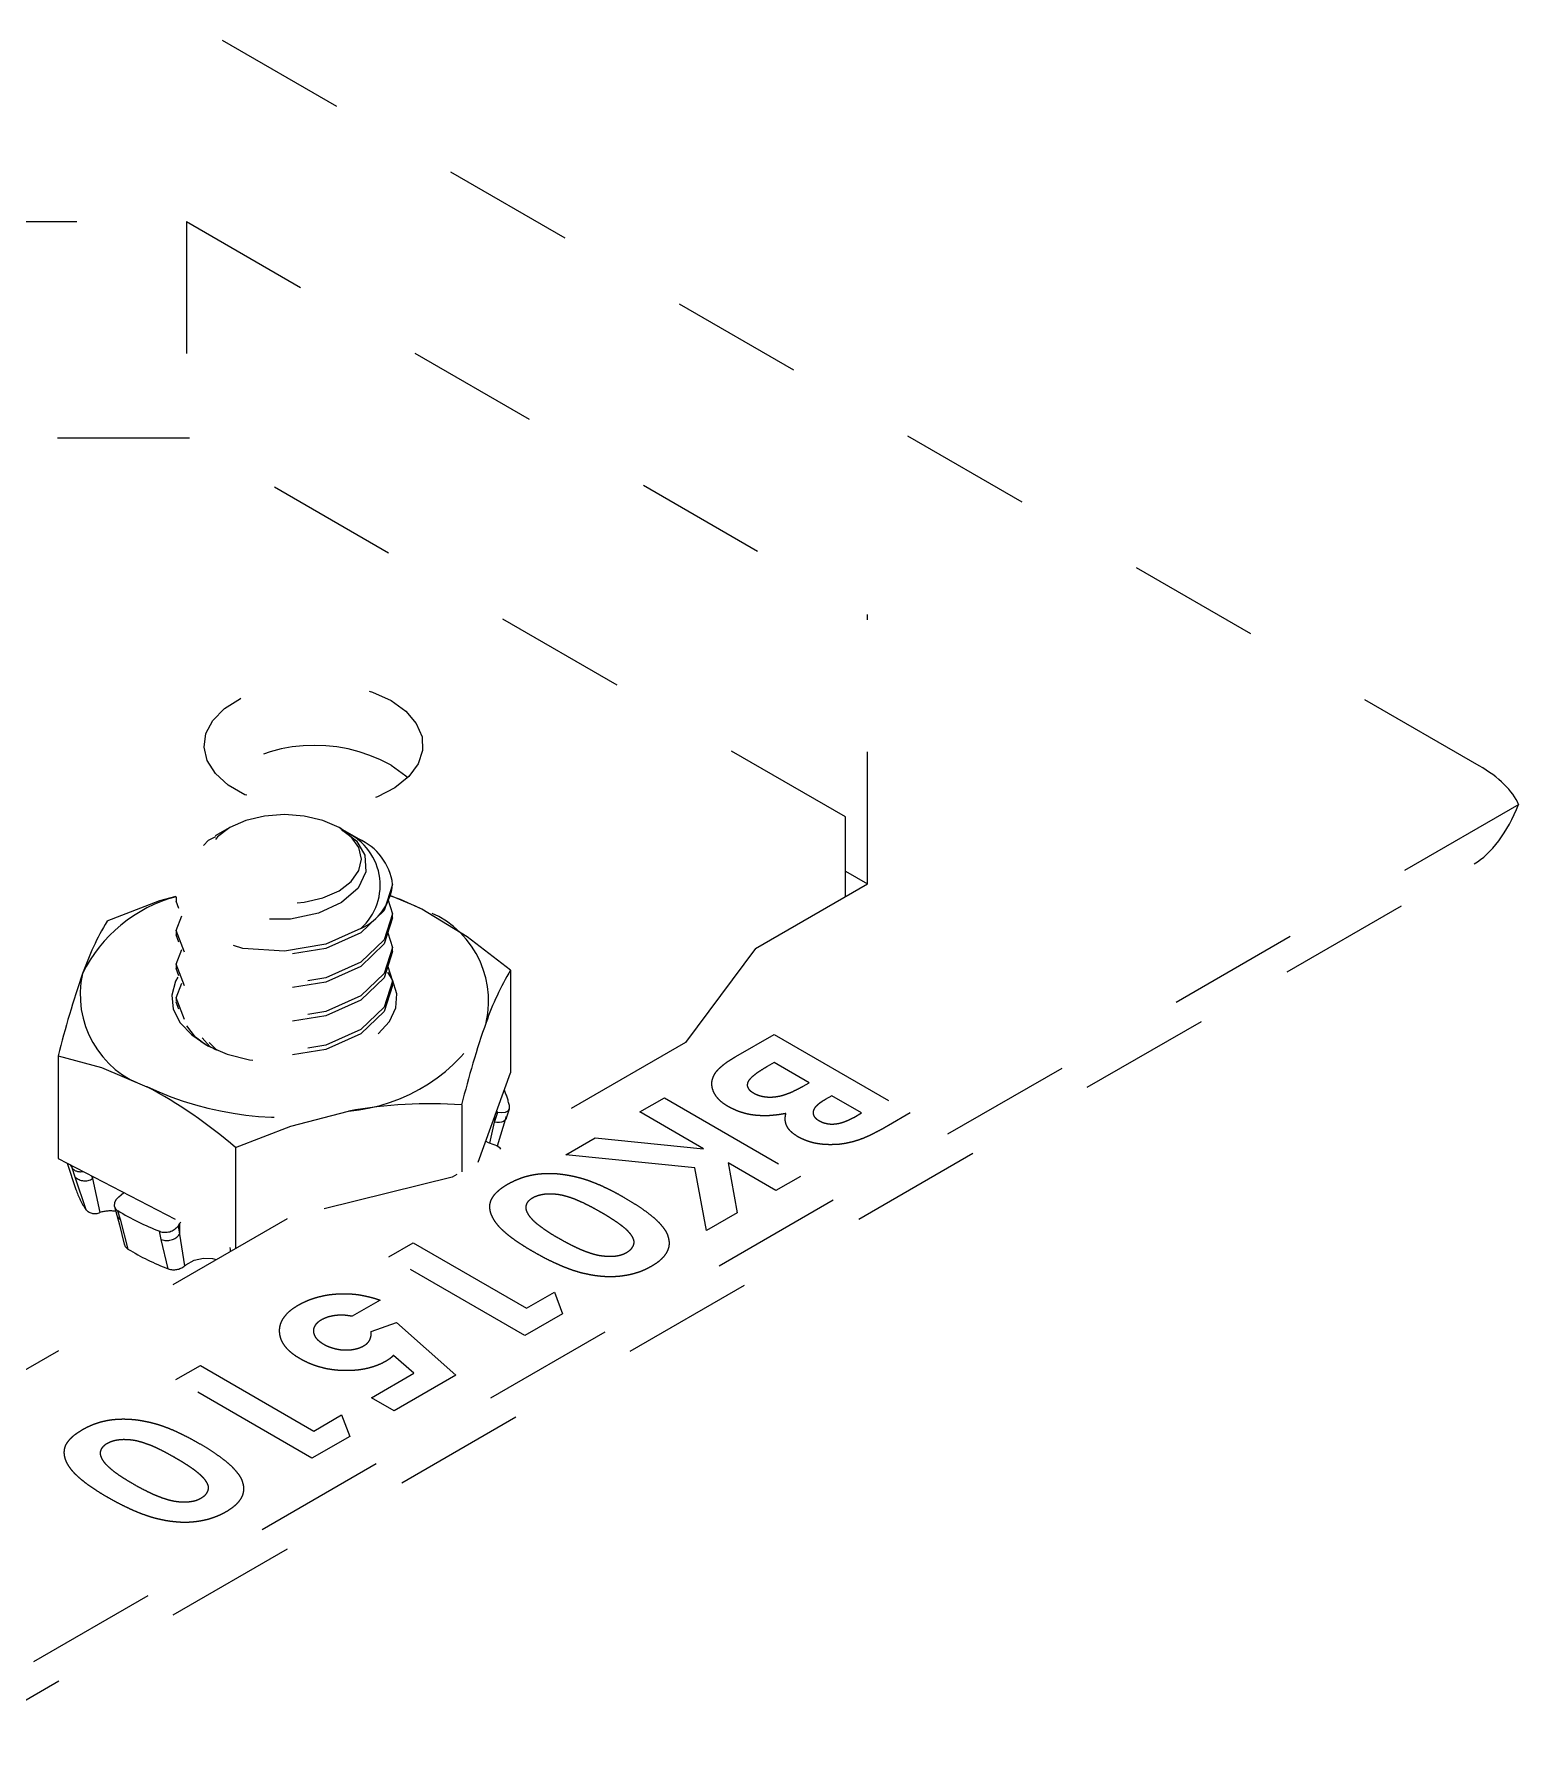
# Model space of a CAD drawing. Extents: x 0 to 12.5, y -13.7 to 0.
# Drawn here: x 4.219 to 5.344, y -3.087 to -1.789 of the extents above; entities that cross this region are included whole.
import ezdxf

# ---------------------------------------------------------------- set-up
doc = ezdxf.new("R2010")
doc.units = 0
doc.header["$LTSCALE"] = 0.5
doc.header["$MEASUREMENT"] = 0
doc.linetypes.add('HIDDEN2', pattern=[0.1875, 0.125, -0.0625])
doc.layers.add('Brackets', color=181, linetype='CONTINUOUS')
doc.layers.add('Hardware', color=242, linetype='CONTINUOUS')
doc.layers.add('Jig', color=41, linetype='CONTINUOUS', lineweight=13)

msp = doc.modelspace()

# ---------------------------------------------------------------- linework, layer by layer
at = {"layer": 'Brackets', "linetype": 'HIDDEN2', "transparency": 16777216}
for p, q in [((4.3369, -2.0952), (4.0647, -2.0952)), ((4.8342, -2.3824), (4.3369, -2.0952)), ((4.8342, -2.4426), (4.8342, -2.3824))]:
    msp.add_line(p, q, dxfattribs=at)
at = {"layer": 'Brackets', "linetype": 'HIDDEN2', "transparency": 16777216, "flags": 128}
for points in [[(4.4896, -2.2942), (4.5008, -2.3023), (4.5088, -2.3116), (4.5131, -2.3217), (4.5136, -2.332), (4.5102, -2.3422), (4.5031, -2.3517), (4.4926, -2.3602), (4.4793, -2.3671), (4.4637, -2.3722), (4.4465, -2.3752), (4.4286, -2.3761), (4.4108, -2.3747), (4.394, -2.3711), (4.3789, -2.3655), (4.3662, -2.3582), (4.3565, -2.3494), (4.3503, -2.3397), (4.3479, -2.3294), (4.3493, -2.3191), (4.3546, -2.3092), (4.3634, -2.3002), (4.3754, -2.2925), (4.39, -2.2864), (4.4065, -2.2823), (4.4241, -2.2804), (4.4421, -2.2806), (4.4595, -2.2831), (4.4756, -2.2877), (4.4896, -2.2942)], [(4.4896, -2.3431), (4.5008, -2.3511), (4.5023, -2.3526)]]:
    msp.add_lwpolyline(points, dxfattribs=at)
at = {"layer": 'Brackets', "linetype": 'HIDDEN2', "transparency": 16777216}
msp.add_arc((4.4318, -2.4474), 0.1193, 61.0098, 127.3306, dxfattribs=at)
at = {"layer": 'Hardware', "linetype": 'HIDDEN2', "transparency": 16777216}
for p, q in [((4.3674, -2.3904), (4.3564, -2.3968)), ((4.4523, -2.3917), (4.4502, -2.3904)), ((4.4649, -2.399), (4.4532, -2.3922)), ((4.4705, -2.4207), (4.4705, -2.4176)), ((4.3268, -2.4431), (4.3268, -2.4463)), ((4.4908, -2.459), (4.4908, -2.4558)), ((4.3268, -2.4686), (4.3268, -2.4718)), ((4.4908, -2.4845), (4.4908, -2.4813)), ((4.3268, -2.4941), (4.3268, -2.4973)), ((4.5802, -2.4986), (4.5802, -2.5765)), ((4.4908, -2.5101), (4.4908, -2.5069)), ((4.3268, -2.5196), (4.3268, -2.5224)), ((4.3454, -2.5525), (4.3496, -2.5552)), ((4.3575, -2.5591), (4.3518, -2.5533)), ((4.2373, -2.5635), (4.2373, -2.6414)), ((4.5556, -2.6442), (4.5802, -2.5765)), ((4.5432, -2.6006), (4.5432, -2.6514)), ((4.568, -2.6138), (4.5705, -2.6062)), ((4.5705, -2.6062), (4.5695, -2.6061)), ((4.577, -2.6095), (4.5701, -2.6319)), ((4.5769, -2.6112), (4.5794, -2.6036)), ((4.5646, -2.6297), (4.568, -2.6138)), ((4.568, -2.6101), (4.568, -2.6138)), ((4.3717, -2.633), (4.3717, -2.7095)), ((4.5648, -2.6298), (4.5673, -2.6306)), ((4.2373, -2.6414), (4.3704, -2.7103)), ((4.2442, -2.645), (4.2508, -2.6648)), ((4.2464, -2.6461), (4.2479, -2.6485)), ((4.2501, -2.6554), (4.2479, -2.6485)), ((4.2584, -2.6802), (4.2501, -2.6554)), ((4.2626, -2.6545), (4.2633, -2.6566)), ((4.2633, -2.6548), (4.2633, -2.6566)), ((4.2633, -2.6566), (4.269, -2.6824)), ((4.2832, -2.6704), (4.2851, -2.669)), ((4.2851, -2.669), (4.287, -2.6671)), ((4.2799, -2.6777), (4.2818, -2.6843)), ((4.2824, -2.6809), (4.2843, -2.6874)), ((4.2843, -2.6874), (4.2902, -2.71)), ((4.3154, -2.7027), (4.3142, -2.6965)), ((4.3294, -2.6907), (4.3282, -2.6925)), ((4.3282, -2.6925), (4.3294, -2.6988)), ((4.3303, -2.6895), (4.3294, -2.6907)), ((4.3294, -2.6907), (4.3294, -2.6988)), ((4.3294, -2.6988), (4.3331, -2.7228)), ((4.3207, -2.725), (4.3154, -2.7027)), ((4.3675, -2.7087), (4.3676, -2.7104))]:
    msp.add_line(p, q, dxfattribs=at)
at = {"layer": 'Hardware', "linetype": 'HIDDEN2', "transparency": 16777216, "flags": 128}
for points in [[(4.4502, -2.3905), (4.438, -2.3851), (4.4239, -2.3817), (4.4088, -2.3806), (4.3936, -2.3817), (4.3795, -2.3851), (4.3674, -2.3905), (4.358, -2.3975), (4.3522, -2.4056), (4.3502, -2.4144), (4.3522, -2.4231), (4.358, -2.4313), (4.3674, -2.4383), (4.3795, -2.4437), (4.3936, -2.4471), (4.4088, -2.4482), (4.4239, -2.4471), (4.438, -2.4437), (4.4502, -2.4383), (4.4595, -2.4313), (4.4653, -2.4231), (4.4673, -2.4144), (4.4653, -2.4056), (4.4595, -2.3975), (4.4502, -2.3905)], [(4.4697, -2.4113), (4.4705, -2.4241), (4.4646, -2.4365), (4.4521, -2.4473), (4.4346, -2.4553), (4.4134, -2.4598), (4.3913, -2.46), (4.3702, -2.456), (4.3528, -2.4481), (4.3411, -2.4373), (4.3366, -2.4247), (4.34, -2.4119), (4.3512, -2.4001), (4.3567, -2.3973)], [(4.4522, -2.3918), (4.4635, -2.4005), (4.4697, -2.4113)], [(4.4668, -2.467), (4.4401, -2.4789), (4.4088, -2.4841), (4.3774, -2.4821), (4.3508, -2.4734), (4.333, -2.4596), (4.3268, -2.4431), (4.333, -2.4266), (4.3369, -2.4235)], [(4.4908, -2.4335), (4.4845, -2.4532), (4.4668, -2.4702), (4.4401, -2.4821), (4.4088, -2.4873), (4.3774, -2.4852), (4.3508, -2.4766), (4.333, -2.4628), (4.3268, -2.4463)], [(4.3265, -2.4427), (4.3141, -2.4461), (4.2743, -2.4615)], [(4.4872, -2.4447), (4.4908, -2.4558), (4.4845, -2.4756), (4.4668, -2.4925), (4.4401, -2.5044), (4.4088, -2.5096), (4.3774, -2.5076), (4.3508, -2.4989), (4.333, -2.4851), (4.3268, -2.4686), (4.331, -2.4574)], [(4.513, -2.4524), (4.5082, -2.45), (4.4881, -2.4418)], [(4.513, -2.4524), (4.4969, -2.4451), (4.4887, -2.4421)], [(4.5802, -2.4986), (4.5473, -2.4733), (4.513, -2.4524)], [(4.4908, -2.459), (4.4845, -2.4787), (4.4668, -2.4957), (4.4401, -2.5076), (4.4088, -2.5128), (4.3774, -2.5108), (4.3508, -2.5021), (4.333, -2.4883), (4.3268, -2.4718)], [(4.4872, -2.4702), (4.4908, -2.4813), (4.4845, -2.5011), (4.4668, -2.518), (4.4401, -2.5299), (4.4088, -2.5351), (4.3774, -2.5331), (4.3508, -2.5244), (4.333, -2.5106), (4.3268, -2.4941), (4.331, -2.4829)], [(4.4908, -2.4845), (4.4845, -2.5043), (4.4668, -2.5212), (4.4401, -2.5331), (4.4088, -2.5383), (4.3774, -2.5363), (4.3508, -2.5276), (4.333, -2.5138), (4.3268, -2.4973)], [(4.3279, -2.5039), (4.3263, -2.5069), (4.3235, -2.5175), (4.3246, -2.5281), (4.3298, -2.5384), (4.3386, -2.5477), (4.3507, -2.5558), (4.3655, -2.5622), (4.3823, -2.5665), (4.4004, -2.5687), (4.4188, -2.5686), (4.4368, -2.5662), (4.4535, -2.5617), (4.4681, -2.5551), (4.4799, -2.5469), (4.4884, -2.5374), (4.4932, -2.5271), (4.494, -2.5165), (4.4908, -2.506), (4.4871, -2.5)], [(4.4872, -2.4957), (4.4908, -2.5069), (4.4845, -2.5266), (4.4668, -2.5435), (4.4401, -2.5554), (4.4088, -2.5606), (4.3774, -2.5586), (4.3508, -2.5499), (4.333, -2.5361), (4.3268, -2.5196), (4.331, -2.5085)], [(4.4908, -2.5101), (4.4845, -2.5298), (4.4668, -2.5467), (4.4401, -2.5586), (4.4088, -2.5638), (4.3774, -2.5618), (4.3508, -2.5531), (4.333, -2.5393), (4.3268, -2.5228)], [(4.3454, -2.5525), (4.3413, -2.5493), (4.3349, -2.5408)], [(4.3465, -2.5498), (4.3523, -2.5565), (4.3571, -2.5589)], [(4.2373, -2.5635), (4.2702, -2.5723), (4.3045, -2.5869)], [(4.3717, -2.633), (4.4137, -2.6168), (4.4575, -2.6054)], [(4.5705, -2.6062), (4.5736, -2.6065), (4.5764, -2.6061), (4.5784, -2.6051), (4.5794, -2.6035), (4.5795, -2.602)], [(4.5769, -2.6112), (4.5767, -2.6117), (4.5759, -2.6126), (4.5748, -2.6133), (4.5734, -2.6138), (4.5718, -2.6141), (4.5699, -2.6141), (4.568, -2.6138)], [(4.5614, -2.6282), (4.5632, -2.6291), (4.5648, -2.6298)], [(4.5729, -2.6342), (4.5724, -2.6335), (4.5698, -2.6317), (4.5673, -2.6306)], [(4.2832, -2.6704), (4.2811, -2.6726), (4.2799, -2.675), (4.2798, -2.6773), (4.2808, -2.6795), (4.2824, -2.6809)], [(4.2818, -2.6843), (4.2839, -2.6917), (4.2874, -2.7064)], [(4.2902, -2.71), (4.2883, -2.7082), (4.2876, -2.7063)], [(4.3676, -2.7104), (4.3677, -2.7118)], [(4.3331, -2.7228), (4.334, -2.722), (4.3403, -2.7185), (4.3475, -2.7168), (4.3544, -2.7171), (4.3571, -2.718)]]:
    msp.add_lwpolyline(points, dxfattribs=at)
at = {"layer": 'Hardware', "linetype": 'HIDDEN2', "transparency": 16777216}
for centre, radius, start, end in [((4.4373, -2.4342), 0.0441, 311.9206, 69.3489), ((4.4475, -2.4391), 0.0437, 7.3504, 66.5129), ((4.4497, -2.4294), 0.0413, 294.392, 354.3131), ((4.355, -2.5495), 0.1103, 104.8691, 154.0121), ((4.4906, -2.5219), 0.073, 347.082, 72.098), ((4.4582, -2.5716), 0.2143, 149.0896, 160.7981), ((4.9437, -2.7392), 0.7279, 160.9096, 166.0336), ((4.327, -2.5174), 0.073, 167.082, 252.098), ((4.7642, -2.6087), 0.2144, 149.093, 160.7948), ((4.4465, -2.474), 0.1318, 274.7572, 330.8868), ((5.2505, -2.7765), 0.7289, 160.9129, 166.0303), ((4.4091, -2.3643), 0.2459, 244.8434, 281.3464), ((4.1375, -2.9021), 0.3567, 48.961, 62.0855), ((4.5173, -2.6148), 0.0635, 11.6398, 23.5409), ((4.5193, -2.9381), 0.3383, 85.9448, 100.5238), ((4.254, -2.6432), 0.00816, 221.0681, 283.97), ((4.2575, -2.6477), 0.0106, 226.3702, 303.2178), ((4.3134, -2.6436), 0.0661, 198.7484, 213.6795), ((4.2653, -2.6735), 0.00961, 224.4484, 292.7177), ((4.2767, -2.7059), 0.0248, 79.9474, 108.0654), ((4.287, -2.6827), 0.00545, 197.3537, 240.3933), ((4.378, -2.5263), 0.1817, 238.281, 249.4596), ((4.3185, -2.685), 0.0123, 249.5503, 322.0105), ((4.3197, -2.6912), 0.0123, 249.4103, 321.6909), ((4.38, -2.5656), 0.17, 238.1225, 249.6181), ((4.3755, -2.709), 0.00804, 190.6521, 199.8542), ((4.325, -2.7128), 0.0129, 250.8263, 309.0736)]:
    msp.add_arc(centre, radius, start, end, dxfattribs=at)
at = {"layer": 'Jig', "linetype": 'HIDDEN2', "transparency": 16777216}
for p, q in [((5.3145, -2.3436), (4.1358, -1.6632)), ((4.1514, -1.9309), (4.3345, -1.9309)), ((4.3345, -1.9309), (4.8507, -2.2289)), ((4.3345, -1.9309), (4.3345, -2.0952)), ((4.8507, -2.433), (4.8507, -2.2289)), ((5.3445, -2.373), (4.1513, -3.0618)), ((4.8342, -2.4235), (4.8507, -2.433)), ((5.169, -2.4998), (5.3107, -2.418)), ((4.7658, -2.482), (4.8507, -2.433)), ((4.7658, -2.482), (4.7128, -2.5534)), ((4.1513, -3.0873), (5.169, -2.4998)), ((4.7128, -2.5534), (4.536, -2.6555)), ((4.7511, -2.564), (4.7801, -2.5473)), ((4.7801, -2.5473), (4.8832, -2.6068)), ((4.7801, -2.5686), (4.7747, -2.5717)), ((4.8065, -2.5839), (4.7801, -2.5686)), ((4.6783, -2.606), (4.6968, -2.5954)), ((4.6968, -2.5954), (4.7999, -2.6549)), ((4.8021, -2.5865), (4.8065, -2.5839)), ((4.8237, -2.5938), (4.8188, -2.5967)), ((4.8462, -2.6068), (4.8237, -2.5938)), ((4.7266, -2.634), (4.6783, -2.606)), ((4.8404, -2.6102), (4.8462, -2.6068)), ((4.8832, -2.6068), (4.8667, -2.6163)), ((4.6221, -2.6385), (4.6444, -2.6256)), ((4.6444, -2.6256), (4.7266, -2.634)), ((4.8441, -2.6273), (4.8462, -2.6261)), ((4.7199, -2.6484), (4.6221, -2.6385)), ((4.7288, -2.6959), (4.7199, -2.6484)), ((4.7451, -2.6446), (4.7521, -2.6825)), ((4.7814, -2.6656), (4.7451, -2.6446)), ((4.536, -2.6555), (4.4123, -2.6861)), ((4.7999, -2.6549), (4.7814, -2.6656)), ((4.1513, -2.8368), (4.4123, -2.6861)), ((4.7521, -2.6825), (4.7288, -2.6959)), ((4.4879, -2.7159), (4.5064, -2.7053)), ((4.5064, -2.7053), (4.5923, -2.7549)), ((4.591, -2.7755), (4.4879, -2.7159)), ((4.4813, -2.7488), (4.4601, -2.761)), ((4.5923, -2.7549), (4.6135, -2.7427)), ((4.6135, -2.7427), (4.6196, -2.759)), ((4.6196, -2.759), (4.591, -2.7755)), ((4.4746, -2.7725), (4.4937, -2.7656)), ((4.4937, -2.7656), (4.5388, -2.8056)), ((4.507, -2.8041), (4.4915, -2.7906)), ((4.3266, -2.809), (4.3451, -2.7984)), ((4.3451, -2.7984), (4.431, -2.848)), ((4.4747, -2.8228), (4.507, -2.8041)), ((4.4297, -2.8686), (4.3266, -2.809)), ((4.5388, -2.8056), (4.4919, -2.8327)), ((4.4919, -2.8327), (4.4747, -2.8228)), ((4.431, -2.848), (4.4522, -2.8358)), ((4.4522, -2.8358), (4.4583, -2.8521)), ((4.4583, -2.8521), (4.4297, -2.8686))]:
    msp.add_line(p, q, dxfattribs=at)
for centre, major_axis, ratio, start_param, end_param in [((5.2703, -2.3691), (0.0758, -0.0203), 0.51759, 0.390182, 1.0931), ((5.3107, -2.3458), (0.0203, 0.0758), 0.517638, 3.619174, 4.487053)]:
    msp.add_ellipse(centre, major_axis=major_axis, ratio=ratio, start_param=start_param, end_param=end_param, dxfattribs=at)
for points, knots in [([(4.7451, -2.6019), (4.7438, -2.6011), (4.7411, -2.5994), (4.7379, -2.5965), (4.7355, -2.5935), (4.7338, -2.5902), (4.7329, -2.5869), (4.7327, -2.5837), (4.7334, -2.5805), (4.7346, -2.5779), (4.7359, -2.5758), (4.7373, -2.5742), (4.7389, -2.5726), (4.7408, -2.5709), (4.7429, -2.5692), (4.7454, -2.5675), (4.7481, -2.5658), (4.7501, -2.5646), (4.7511, -2.564)], [0, 0, 0, 0, 0.080261, 0.158474, 0.236207, 0.315056, 0.393175, 0.468687, 0.542738, 0.617328, 0.655986, 0.697072, 0.740691, 0.786724, 0.835575, 0.887247, 0.941896, 1, 1, 1, 1]), ([(4.7747, -2.5717), (4.7737, -2.5723), (4.7717, -2.5735), (4.7689, -2.5753), (4.7665, -2.5769), (4.7645, -2.5785), (4.7628, -2.5799), (4.7615, -2.5813), (4.7605, -2.5826), (4.7599, -2.5837), (4.7597, -2.5849), (4.7596, -2.5859), (4.7598, -2.587), (4.7603, -2.588), (4.7609, -2.589), (4.7619, -2.5899), (4.763, -2.5908), (4.7639, -2.5914), (4.7644, -2.5916)], [0, 0, 0, 0, 0.109567, 0.210657, 0.302002, 0.385143, 0.459013, 0.524719, 0.583227, 0.634208, 0.681186, 0.726275, 0.770113, 0.81408, 0.857994, 0.903339, 0.950545, 1, 1, 1, 1]), ([(4.7644, -2.5916), (4.7649, -2.5919), (4.766, -2.5925), (4.7678, -2.5933), (4.7697, -2.5939), (4.7717, -2.5943), (4.7737, -2.5946), (4.7758, -2.5948), (4.778, -2.5948), (4.7803, -2.5946), (4.7827, -2.5943), (4.7852, -2.5938), (4.7878, -2.593), (4.7904, -2.5921), (4.7932, -2.591), (4.7961, -2.5896), (4.7991, -2.5881), (4.8011, -2.587), (4.8021, -2.5865)], [0, 0, 0, 0, 0.052819, 0.102878, 0.151678, 0.199551, 0.247191, 0.295684, 0.345734, 0.397981, 0.453756, 0.514105, 0.579148, 0.650083, 0.727487, 0.811477, 0.902489, 1, 1, 1, 1]), ([(4.8188, -2.5967), (4.8181, -2.5971), (4.8168, -2.5978), (4.8151, -2.599), (4.8136, -2.6001), (4.8124, -2.6012), (4.8113, -2.6023), (4.8105, -2.6034), (4.81, -2.6045), (4.8095, -2.6058), (4.8095, -2.6075), (4.8102, -2.6094), (4.8118, -2.6112), (4.8133, -2.6122), (4.8142, -2.6127)], [0, 0, 0, 0, 0.088765, 0.171355, 0.248082, 0.32112, 0.38886, 0.452062, 0.51223, 0.569578, 0.676977, 0.78104, 0.886932, 1, 1, 1, 1]), ([(4.7889, -2.6072), (4.7879, -2.6074), (4.7857, -2.6078), (4.7825, -2.6083), (4.7793, -2.6086), (4.7763, -2.6089), (4.7733, -2.609), (4.7704, -2.6089), (4.7676, -2.6088), (4.7648, -2.6085), (4.7622, -2.6081), (4.7596, -2.6076), (4.757, -2.6069), (4.7545, -2.6061), (4.7521, -2.6053), (4.7497, -2.6042), (4.7474, -2.6031), (4.7459, -2.6023), (4.7451, -2.6019)], [0, 0, 0, 0, 0.072777, 0.142695, 0.20945, 0.274662, 0.337276, 0.397637, 0.457383, 0.51563, 0.573128, 0.631071, 0.689567, 0.748793, 0.809263, 0.870741, 0.934278, 1, 1, 1, 1]), ([(4.7981, -2.6249), (4.7972, -2.6243), (4.7953, -2.6231), (4.7931, -2.6213), (4.7912, -2.6193), (4.7898, -2.6172), (4.7889, -2.6149), (4.7884, -2.6125), (4.7884, -2.6099), (4.7888, -2.6081), (4.7889, -2.6072)], [0, 0, 0, 0, 0.123301, 0.242848, 0.359409, 0.475562, 0.594399, 0.720186, 0.855107, 1, 1, 1, 1]), ([(4.8142, -2.6127), (4.815, -2.6132), (4.8166, -2.614), (4.8195, -2.6148), (4.8226, -2.6153), (4.8254, -2.6152), (4.8276, -2.615), (4.8293, -2.6146), (4.8311, -2.6142), (4.8329, -2.6136), (4.8347, -2.6129), (4.8366, -2.6121), (4.8385, -2.6112), (4.8397, -2.6105), (4.8404, -2.6102)], [0, 0, 0, 0, 0.11231, 0.217147, 0.320714, 0.428659, 0.486092, 0.546538, 0.610628, 0.678603, 0.751055, 0.828597, 0.911511, 1, 1, 1, 1]), ([(4.8667, -2.6163), (4.8655, -2.617), (4.8633, -2.6183), (4.8599, -2.6201), (4.8568, -2.6217), (4.8539, -2.6232), (4.8511, -2.6245), (4.8485, -2.6257), (4.8461, -2.6266), (4.8445, -2.6272), (4.8438, -2.6274)], [0, 0, 0, 0, 0.163996, 0.31733, 0.458061, 0.588186, 0.707951, 0.816321, 0.913584, 1, 1, 1, 1]), ([(4.8438, -2.6274), (4.8428, -2.6277), (4.8409, -2.6284), (4.8378, -2.6291), (4.8348, -2.6298), (4.8318, -2.6303), (4.8287, -2.6307), (4.8257, -2.6308), (4.8226, -2.6309), (4.8195, -2.6308), (4.8165, -2.6306), (4.8136, -2.6302), (4.8107, -2.6297), (4.808, -2.629), (4.8054, -2.6282), (4.8029, -2.6272), (4.8004, -2.6261), (4.7989, -2.6253), (4.7981, -2.6249)], [0, 0, 0, 0, 0.0687531, 0.1349156, 0.1997307, 0.2629864, 0.3253728, 0.3873549, 0.4494293, 0.5111423, 0.5725003, 0.6331078, 0.6928946, 0.752379, 0.8127285, 0.8734732, 0.9357733, 1, 1, 1, 1]), ([(4.5976, -2.7121), (4.5959, -2.7111), (4.5927, -2.7093), (4.5882, -2.7064), (4.5841, -2.7036), (4.5804, -2.701), (4.5772, -2.6984), (4.5744, -2.6959), (4.5719, -2.6935), (4.57, -2.6912), (4.5683, -2.6889), (4.567, -2.6867), (4.5659, -2.6845), (4.5651, -2.6824), (4.5647, -2.6804), (4.5644, -2.6784), (4.5645, -2.6765), (4.5649, -2.6746), (4.5655, -2.6728), (4.5665, -2.671), (4.5677, -2.6692), (4.5692, -2.6674), (4.5711, -2.6657), (4.5731, -2.664), (4.5755, -2.6623), (4.5773, -2.6613), (4.5782, -2.6607)], [0, 0, 0, 0, 0.068487, 0.133069, 0.193817, 0.251068, 0.304383, 0.354387, 0.401271, 0.444674, 0.485664, 0.524645, 0.562136, 0.597927, 0.632452, 0.665728, 0.697754, 0.729353, 0.76059, 0.792367, 0.824323, 0.857165, 0.890933, 0.925965, 0.962064, 1, 1, 1, 1]), ([(4.5782, -2.6607), (4.5792, -2.6602), (4.581, -2.6592), (4.5839, -2.6578), (4.5869, -2.6566), (4.5899, -2.6555), (4.593, -2.6546), (4.5961, -2.6539), (4.5993, -2.6533), (4.6025, -2.6529), (4.6059, -2.6527), (4.6092, -2.6526), (4.6127, -2.6526), (4.6162, -2.6529), (4.6198, -2.6533), (4.6235, -2.6539), (4.6272, -2.6546), (4.6311, -2.6555), (4.635, -2.6566), (4.6391, -2.6579), (4.6433, -2.6595), (4.6477, -2.6613), (4.6522, -2.6634), (4.657, -2.6657), (4.6618, -2.6683), (4.665, -2.6701), (4.6667, -2.6711)], [0, 0, 0, 0, 0.038217, 0.074866, 0.110156, 0.144728, 0.178083, 0.211173, 0.243689, 0.275873, 0.308376, 0.341263, 0.37515, 0.409654, 0.445155, 0.482071, 0.520572, 0.560549, 0.603102, 0.648683, 0.697941, 0.750805, 0.807313, 0.867658, 0.931863, 1, 1, 1, 1]), ([(4.5968, -2.6714), (4.5963, -2.6717), (4.5952, -2.6724), (4.5938, -2.6736), (4.5928, -2.6748), (4.5922, -2.6761), (4.5918, -2.6775), (4.5917, -2.6789), (4.592, -2.6804), (4.5924, -2.6815), (4.5926, -2.682)], [0, 0, 0, 0, 0.124035, 0.242846, 0.360342, 0.479042, 0.599334, 0.725488, 0.858549, 1, 1, 1, 1]), ([(4.648, -2.6817), (4.6464, -2.6808), (4.6433, -2.679), (4.6388, -2.6767), (4.6345, -2.6746), (4.6304, -2.6728), (4.6266, -2.6713), (4.623, -2.6702), (4.6196, -2.6693), (4.6164, -2.6687), (4.6134, -2.6684), (4.6106, -2.6683), (4.6079, -2.6683), (4.6054, -2.6685), (4.603, -2.669), (4.6008, -2.6696), (4.5987, -2.6704), (4.5974, -2.671), (4.5968, -2.6714)], [0, 0, 0, 0, 0.110753, 0.212377, 0.305554, 0.389901, 0.466769, 0.535485, 0.596821, 0.651361, 0.701339, 0.747856, 0.792192, 0.834256, 0.875313, 0.916021, 0.957645, 1, 1, 1, 1]), ([(4.6667, -2.6711), (4.6689, -2.6724), (4.6733, -2.675), (4.6793, -2.6789), (4.6845, -2.6827), (4.689, -2.6863), (4.6928, -2.6898), (4.6957, -2.6933), (4.698, -2.6965), (4.699, -2.6987), (4.6994, -2.6998)], [0, 0, 0, 0, 0.161066, 0.310779, 0.449889, 0.578276, 0.696627, 0.805994, 0.906565, 1, 1, 1, 1]), ([(4.5926, -2.682), (4.593, -2.6827), (4.5937, -2.6841), (4.5954, -2.6862), (4.5975, -2.6885), (4.6003, -2.6909), (4.6035, -2.6933), (4.6072, -2.696), (4.6114, -2.6987), (4.6145, -2.7005), (4.6161, -2.7014)], [0, 0, 0, 0, 0.088875, 0.186363, 0.29409, 0.412109, 0.541758, 0.682689, 0.835089, 1, 1, 1, 1]), ([(4.6682, -2.7126), (4.669, -2.7121), (4.6705, -2.7111), (4.6722, -2.7094), (4.6733, -2.7076), (4.6738, -2.706), (4.6739, -2.7046), (4.6738, -2.7035), (4.6734, -2.7024), (4.6729, -2.7012), (4.6721, -2.6999), (4.6712, -2.6986), (4.67, -2.6973), (4.6687, -2.6959), (4.6671, -2.6944), (4.6652, -2.6929), (4.663, -2.6912), (4.6606, -2.6895), (4.6578, -2.6877), (4.6548, -2.6857), (4.6515, -2.6837), (4.6492, -2.6824), (4.648, -2.6817)], [0, 0, 0, 0, 0.0538411, 0.1055571, 0.1576599, 0.2116004, 0.2398238, 0.2697149, 0.3010045, 0.3345039, 0.3701852, 0.4079947, 0.4485928, 0.4919867, 0.5385879, 0.5903019, 0.6463263, 0.7071889, 0.7729157, 0.8436212, 0.9192973, 1, 1, 1, 1]), ([(4.6994, -2.6998), (4.6997, -2.7009), (4.7003, -2.703), (4.7005, -2.7063), (4.7, -2.7094), (4.6987, -2.7124), (4.6969, -2.7152), (4.6943, -2.718), (4.6911, -2.7206), (4.6885, -2.7222), (4.6872, -2.723)], [0, 0, 0, 0, 0.132314, 0.2587, 0.380912, 0.500535, 0.620923, 0.742376, 0.868281, 1, 1, 1, 1]), ([(4.6872, -2.723), (4.6863, -2.7235), (4.6845, -2.7245), (4.6816, -2.7259), (4.6787, -2.7271), (4.6757, -2.7281), (4.6726, -2.729), (4.6694, -2.7297), (4.6661, -2.7303), (4.6628, -2.7307), (4.6594, -2.731), (4.6559, -2.731), (4.6523, -2.731), (4.6487, -2.7307), (4.645, -2.7303), (4.6413, -2.7297), (4.6375, -2.7289), (4.6335, -2.728), (4.6295, -2.7268), (4.6254, -2.7254), (4.6211, -2.7238), (4.6167, -2.7219), (4.6121, -2.7198), (4.6073, -2.7175), (4.6025, -2.7149), (4.5992, -2.713), (4.5976, -2.7121)], [0, 0, 0, 0, 0.0366286, 0.0720217, 0.1066078, 0.1402818, 0.1735899, 0.2063905, 0.2392744, 0.2720847, 0.3050361, 0.3385128, 0.3725942, 0.4076936, 0.4438581, 0.4814443, 0.5202391, 0.5610321, 0.6041364, 0.6501786, 0.6996678, 0.7524047, 0.8088213, 0.8689765, 0.9326862, 1, 1, 1, 1]), ([(4.6161, -2.7014), (4.6177, -2.7023), (4.6209, -2.7041), (4.6256, -2.7066), (4.63, -2.7088), (4.6342, -2.7106), (4.6382, -2.7122), (4.6419, -2.7134), (4.6453, -2.7144), (4.6486, -2.715), (4.6516, -2.7153), (4.6544, -2.7155), (4.6571, -2.7155), (4.6597, -2.7153), (4.6621, -2.7149), (4.6643, -2.7143), (4.6664, -2.7136), (4.6676, -2.7129), (4.6682, -2.7126)], [0, 0, 0, 0, 0.112119, 0.21581, 0.310214, 0.396008, 0.473428, 0.542799, 0.60457, 0.659382, 0.708791, 0.755384, 0.798717, 0.840426, 0.880199, 0.91973, 0.959047, 1, 1, 1, 1]), ([(4.4193, -2.7525), (4.4203, -2.7519), (4.4225, -2.7508), (4.4259, -2.7492), (4.4294, -2.7478), (4.433, -2.7467), (4.4368, -2.7457), (4.4407, -2.7449), (4.4447, -2.7443), (4.4488, -2.744), (4.453, -2.7438), (4.4571, -2.7439), (4.4612, -2.7441), (4.4653, -2.7446), (4.4694, -2.7454), (4.4734, -2.7463), (4.4774, -2.7474), (4.48, -2.7483), (4.4813, -2.7488)], [0, 0, 0, 0, 0.0659348, 0.1300373, 0.1923621, 0.2538195, 0.3141994, 0.3746699, 0.4351541, 0.4964787, 0.5578093, 0.6190309, 0.6796912, 0.7409613, 0.8033753, 0.8668177, 0.932318, 1, 1, 1, 1]), ([(4.4207, -2.7931), (4.4195, -2.7924), (4.4171, -2.791), (4.414, -2.7886), (4.4113, -2.7862), (4.4092, -2.7836), (4.4074, -2.781), (4.4062, -2.7783), (4.4054, -2.7755), (4.4051, -2.7726), (4.4052, -2.7697), (4.4058, -2.7669), (4.4069, -2.7643), (4.4085, -2.7617), (4.4105, -2.7592), (4.4129, -2.7568), (4.4159, -2.7546), (4.4181, -2.7532), (4.4193, -2.7525)], [0, 0, 0, 0, 0.066758, 0.131732, 0.194817, 0.257027, 0.318727, 0.38033, 0.443305, 0.507446, 0.571491, 0.633349, 0.693931, 0.75392, 0.813795, 0.874519, 0.93622, 1, 1, 1, 1]), ([(4.4367, -2.7638), (4.4362, -2.7641), (4.4352, -2.7647), (4.434, -2.7657), (4.4329, -2.7667), (4.4321, -2.7678), (4.4315, -2.7689), (4.431, -2.7701), (4.4308, -2.7714), (4.4308, -2.7726), (4.431, -2.7739), (4.4314, -2.7752), (4.432, -2.7764), (4.4329, -2.7776), (4.434, -2.7788), (4.4353, -2.7799), (4.4368, -2.781), (4.4379, -2.7817), (4.4385, -2.7821)], [0, 0, 0, 0, 0.0611615, 0.1203364, 0.1783898, 0.2358655, 0.2941824, 0.353242, 0.4136922, 0.4761377, 0.5394336, 0.6023842, 0.6644303, 0.7277262, 0.7924691, 0.8591605, 0.928156, 1, 1, 1, 1]), ([(4.4601, -2.761), (4.459, -2.7608), (4.4569, -2.7604), (4.4535, -2.7601), (4.4503, -2.7601), (4.4472, -2.7604), (4.4443, -2.7609), (4.4415, -2.7616), (4.439, -2.7626), (4.4375, -2.7634), (4.4367, -2.7638)], [0, 0, 0, 0, 0.138136, 0.268451, 0.394253, 0.518099, 0.638518, 0.756966, 0.877275, 1, 1, 1, 1]), ([(4.469, -2.7833), (4.4695, -2.783), (4.4705, -2.7824), (4.4717, -2.7813), (4.4728, -2.7801), (4.4736, -2.7788), (4.4741, -2.7774), (4.4745, -2.7759), (4.4747, -2.7742), (4.4746, -2.7731), (4.4746, -2.7725)], [0, 0, 0, 0, 0.11036, 0.221186, 0.334364, 0.452977, 0.577234, 0.708804, 0.849355, 1, 1, 1, 1]), ([(4.4385, -2.7821), (4.4391, -2.7824), (4.4403, -2.7831), (4.4422, -2.7839), (4.4441, -2.7846), (4.446, -2.7852), (4.448, -2.7857), (4.4501, -2.7861), (4.4522, -2.7864), (4.4544, -2.7865), (4.4565, -2.7865), (4.4586, -2.7864), (4.4605, -2.7862), (4.4624, -2.7858), (4.4642, -2.7854), (4.4659, -2.7848), (4.4675, -2.7841), (4.4685, -2.7836), (4.469, -2.7833)], [0, 0, 0, 0, 0.0729004, 0.1420036, 0.2092423, 0.2745916, 0.3384168, 0.4016928, 0.464934, 0.5282564, 0.590685, 0.6509338, 0.7096511, 0.7671803, 0.8241642, 0.8817509, 0.9399466, 1, 1, 1, 1]), ([(4.4915, -2.7906), (4.4911, -2.791), (4.4903, -2.7918), (4.489, -2.7929), (4.4876, -2.7939), (4.4866, -2.7945), (4.4861, -2.7948)], [0, 0, 0, 0, 0.263663, 0.52313, 0.767095, 1, 1, 1, 1]), ([(4.4861, -2.7948), (4.485, -2.7954), (4.4828, -2.7967), (4.4791, -2.7982), (4.4754, -2.7995), (4.4714, -2.8006), (4.4673, -2.8014), (4.4631, -2.8019), (4.4586, -2.8022), (4.4541, -2.8022), (4.4496, -2.802), (4.4451, -2.8015), (4.4407, -2.8008), (4.4365, -2.7997), (4.4323, -2.7985), (4.4283, -2.7969), (4.4244, -2.7952), (4.4219, -2.7938), (4.4207, -2.7931)], [0, 0, 0, 0, 0.063401, 0.124976, 0.184492, 0.243474, 0.302264, 0.361384, 0.421482, 0.483455, 0.545936, 0.608143, 0.66982, 0.732332, 0.796092, 0.861643, 0.929435, 1, 1, 1, 1]), ([(4.2556, -2.847), (4.2566, -2.8464), (4.2584, -2.8454), (4.2613, -2.844), (4.2643, -2.8428), (4.2673, -2.8417), (4.2704, -2.8408), (4.2735, -2.8401), (4.2767, -2.8395), (4.28, -2.8391), (4.2833, -2.8389), (4.2867, -2.8388), (4.2901, -2.8389), (4.2937, -2.8391), (4.2972, -2.8395), (4.3009, -2.8401), (4.3046, -2.8408), (4.3085, -2.8417), (4.3124, -2.8428), (4.3165, -2.8441), (4.3207, -2.8457), (4.3251, -2.8475), (4.3297, -2.8497), (4.3344, -2.852), (4.3392, -2.8545), (4.3424, -2.8564), (4.3441, -2.8573)], [0, 0, 0, 0, 0.038217, 0.074866, 0.110156, 0.144728, 0.178083, 0.211173, 0.243689, 0.275873, 0.308376, 0.341263, 0.37515, 0.409654, 0.445155, 0.482071, 0.520572, 0.560549, 0.603102, 0.648683, 0.697941, 0.750805, 0.807313, 0.867658, 0.931863, 1, 1, 1, 1]), ([(4.275, -2.8983), (4.2733, -2.8974), (4.2701, -2.8955), (4.2656, -2.8926), (4.2615, -2.8899), (4.2579, -2.8872), (4.2546, -2.8846), (4.2518, -2.8821), (4.2493, -2.8797), (4.2474, -2.8774), (4.2457, -2.8751), (4.2444, -2.8729), (4.2433, -2.8708), (4.2426, -2.8687), (4.2421, -2.8666), (4.2419, -2.8646), (4.242, -2.8627), (4.2423, -2.8608), (4.2429, -2.859), (4.2439, -2.8572), (4.2452, -2.8554), (4.2466, -2.8537), (4.2485, -2.8519), (4.2506, -2.8502), (4.253, -2.8486), (4.2547, -2.8475), (4.2556, -2.847)], [0, 0, 0, 0, 0.068487, 0.133069, 0.193817, 0.251068, 0.304383, 0.354387, 0.401271, 0.444674, 0.485664, 0.524645, 0.562136, 0.597927, 0.632452, 0.665728, 0.697754, 0.729353, 0.76059, 0.792367, 0.824323, 0.857165, 0.890933, 0.925965, 0.962064, 1, 1, 1, 1]), ([(4.3254, -2.8679), (4.3238, -2.867), (4.3208, -2.8653), (4.3162, -2.8629), (4.3119, -2.8608), (4.3079, -2.859), (4.304, -2.8576), (4.3004, -2.8564), (4.297, -2.8555), (4.2938, -2.8549), (4.2908, -2.8546), (4.288, -2.8545), (4.2854, -2.8545), (4.2828, -2.8548), (4.2804, -2.8552), (4.2782, -2.8558), (4.2761, -2.8566), (4.2749, -2.8573), (4.2742, -2.8576)], [0, 0, 0, 0, 0.110753, 0.212377, 0.305554, 0.389901, 0.466769, 0.535485, 0.596821, 0.651361, 0.701339, 0.747856, 0.792192, 0.834256, 0.875313, 0.916021, 0.957645, 1, 1, 1, 1]), ([(4.2742, -2.8576), (4.2737, -2.8579), (4.2726, -2.8586), (4.2713, -2.8598), (4.2703, -2.861), (4.2696, -2.8623), (4.2692, -2.8637), (4.2691, -2.8651), (4.2694, -2.8667), (4.2698, -2.8677), (4.27, -2.8682)], [0, 0, 0, 0, 0.124035, 0.242846, 0.360342, 0.479042, 0.599334, 0.725488, 0.858549, 1, 1, 1, 1]), ([(4.27, -2.8682), (4.2704, -2.8689), (4.2711, -2.8703), (4.2728, -2.8725), (4.275, -2.8747), (4.2777, -2.8771), (4.2809, -2.8796), (4.2846, -2.8822), (4.2889, -2.8849), (4.2919, -2.8867), (4.2935, -2.8876)], [0, 0, 0, 0, 0.088875, 0.186363, 0.29409, 0.412109, 0.541758, 0.682689, 0.835089, 1, 1, 1, 1]), ([(4.3456, -2.8988), (4.3464, -2.8983), (4.3479, -2.8974), (4.3496, -2.8957), (4.3507, -2.8938), (4.3512, -2.8922), (4.3513, -2.8908), (4.3512, -2.8897), (4.3508, -2.8886), (4.3503, -2.8874), (4.3495, -2.8862), (4.3486, -2.8849), (4.3474, -2.8835), (4.3461, -2.8821), (4.3445, -2.8807), (4.3426, -2.8791), (4.3405, -2.8775), (4.338, -2.8757), (4.3353, -2.8739), (4.3323, -2.872), (4.3289, -2.87), (4.3266, -2.8686), (4.3254, -2.8679)], [0, 0, 0, 0, 0.053841, 0.105557, 0.15766, 0.2116, 0.239824, 0.269715, 0.301005, 0.334504, 0.370185, 0.407995, 0.448593, 0.491987, 0.538588, 0.590302, 0.646326, 0.707189, 0.772916, 0.843621, 0.919297, 1, 1, 1, 1]), ([(4.3441, -2.8573), (4.3464, -2.8586), (4.3507, -2.8612), (4.3567, -2.8651), (4.3619, -2.8689), (4.3665, -2.8725), (4.3702, -2.8761), (4.3731, -2.8795), (4.3754, -2.8827), (4.3764, -2.8849), (4.3768, -2.886)], [0, 0, 0, 0, 0.161066, 0.310779, 0.449889, 0.578276, 0.696627, 0.805994, 0.906565, 1, 1, 1, 1]), ([(4.2935, -2.8876), (4.2951, -2.8886), (4.2983, -2.8904), (4.303, -2.8928), (4.3075, -2.895), (4.3116, -2.8969), (4.3156, -2.8984), (4.3193, -2.8996), (4.3227, -2.9006), (4.326, -2.9012), (4.329, -2.9016), (4.3319, -2.9017), (4.3346, -2.9017), (4.3371, -2.9015), (4.3395, -2.9011), (4.3417, -2.9006), (4.3438, -2.8998), (4.345, -2.8991), (4.3456, -2.8988)], [0, 0, 0, 0, 0.112119, 0.21581, 0.310214, 0.396008, 0.473428, 0.542799, 0.60457, 0.659382, 0.708791, 0.755384, 0.798717, 0.840426, 0.880199, 0.91973, 0.959047, 1, 1, 1, 1]), ([(4.3768, -2.886), (4.3771, -2.8871), (4.3778, -2.8892), (4.3779, -2.8925), (4.3774, -2.8956), (4.3762, -2.8986), (4.3743, -2.9015), (4.3717, -2.9042), (4.3685, -2.9068), (4.3659, -2.9084), (4.3646, -2.9092)], [0, 0, 0, 0, 0.132314, 0.2587, 0.380912, 0.500535, 0.620923, 0.742376, 0.868281, 1, 1, 1, 1]), ([(4.3646, -2.9092), (4.3637, -2.9097), (4.3619, -2.9107), (4.359, -2.9121), (4.3561, -2.9133), (4.3531, -2.9143), (4.35, -2.9152), (4.3468, -2.9159), (4.3435, -2.9165), (4.3402, -2.9169), (4.3368, -2.9172), (4.3333, -2.9173), (4.3298, -2.9172), (4.3261, -2.9169), (4.3225, -2.9165), (4.3187, -2.9159), (4.3149, -2.9151), (4.311, -2.9142), (4.3069, -2.913), (4.3028, -2.9116), (4.2985, -2.91), (4.2941, -2.9081), (4.2895, -2.906), (4.2848, -2.9037), (4.2799, -2.9011), (4.2767, -2.8993), (4.275, -2.8983)], [0, 0, 0, 0, 0.036629, 0.072022, 0.106608, 0.140282, 0.17359, 0.20639, 0.239274, 0.272085, 0.305036, 0.338513, 0.372594, 0.407694, 0.443858, 0.481444, 0.520239, 0.561032, 0.604136, 0.650179, 0.699668, 0.752405, 0.808821, 0.868977, 0.932686, 1, 1, 1, 1])]:
    msp.add_open_spline(points, degree=3, knots=knots, dxfattribs=at)

doc.saveas('drawing.dxf')
